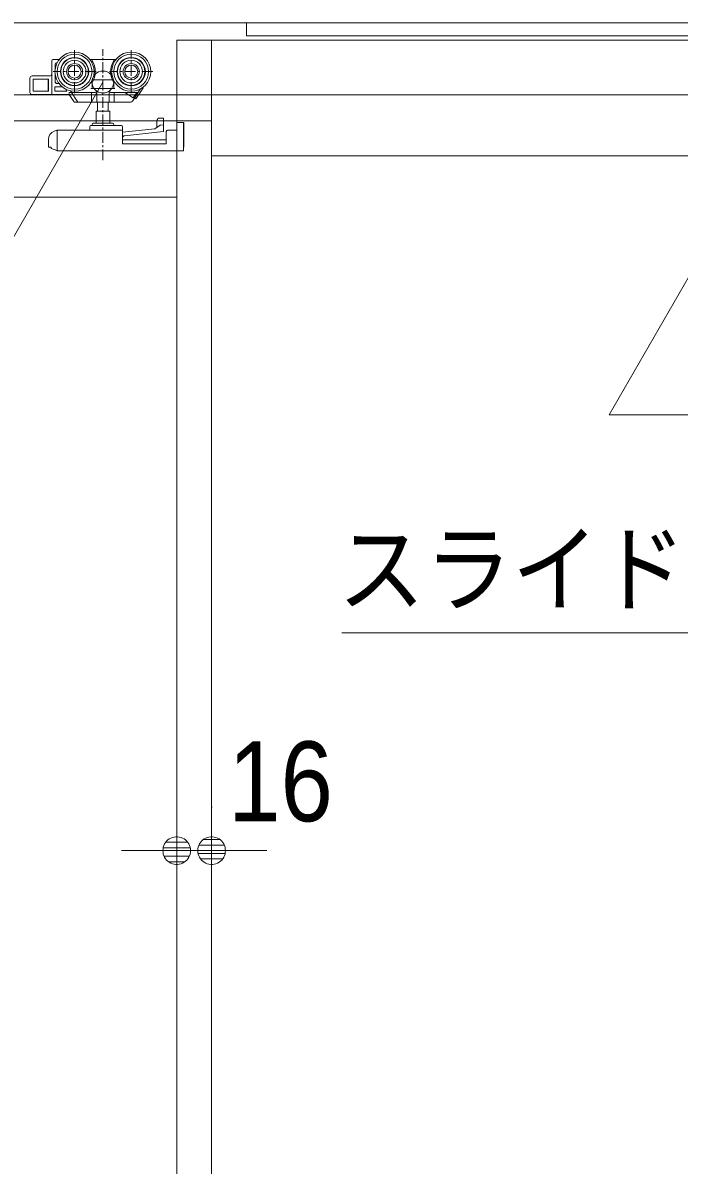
# Model space of a CAD drawing. Units: millimetres, scale not verified. Extents: x -6062 to 6062, y -3045 to 3045.
# Drawn here: x -3999 to -3698, y -174 to 350 of the extents above; entities that cross this region are included whole.
import ezdxf
from ezdxf.enums import TextEntityAlignment as Align

# ---------------------------------------------------------------- set-up
doc = ezdxf.new("R2010")
doc.units = ezdxf.units.MM
doc.header["$LTSCALE"] = 20
doc.linetypes.add('CHAIN1', pattern=[8, 5, -1, 1, -1])
for name, color, linetype, lineweight in [('0-0_2寸法-2', 7, 'Continuous', 9), ('0-1_0', 7, 'Continuous', 9), ('0-3_2寸法-3', 7, 'Continuous', 9), ('0-4_3一般', 7, 'Continuous', 9)]:
    doc.layers.add(name, color=color, linetype=linetype, lineweight=lineweight)
doc.styles.add('ＭＳ ゴシック', font='')
doc.styles.add('ＭＳ Ｐゴシック', font='')
doc.styles.get('ＭＳ ゴシック').set_extended_font_data('MS Gothic')
doc.styles.get('ＭＳ Ｐゴシック').set_extended_font_data('MS PGothic')

# ---------------------------------------------------------------- blocks, each defined once
blk = doc.blocks.new('_Dot')
at = {"layer": '0-1_0'}
for p, q in [((-10, 0), (-20, 0)), ((9.78, 2), (-9.78, 2)), ((7.99, 6), (-7.99, 6)), ((9.16, -3.98), (-9.16, -3.98)), ((6, -7.98), (-6, -7.98))]:
    blk.add_line(p, q, dxfattribs=at)
for points in [[(10, 0), (9.92, 1.25), (9.69, 2.49), (9.3, 3.68), (8.76, 4.82), (8.09, 5.88), (7.29, 6.85), (6.37, 7.71), (5.36, 8.44), (4.26, 9.05), (3.09, 9.51), (1.87, 9.82), (0.63, 9.98), (-0.63, 9.98), (-1.87, 9.82), (-3.09, 9.51), (-4.26, 9.05), (-5.36, 8.44), (-6.37, 7.71), (-7.29, 6.85), (-8.09, 5.88), (-8.76, 4.82), (-9.3, 3.68), (-9.69, 2.49), (-9.92, 1.25), (-10, 0), (0, 0)], [(-10, 0), (-9.92, -1.25), (-9.69, -2.49), (-9.3, -3.68), (-8.76, -4.82), (-8.09, -5.88), (-7.29, -6.85), (-6.37, -7.71), (-5.36, -8.44), (-4.26, -9.05), (-3.09, -9.51), (-1.87, -9.82), (-0.63, -9.98), (0.63, -9.98), (1.87, -9.82), (3.09, -9.51), (4.26, -9.05), (5.36, -8.44), (6.37, -7.71), (7.29, -6.85), (8.09, -5.88), (8.76, -4.82), (9.3, -3.68), (9.69, -2.49), (9.92, -1.25), (10, 0), (0, 0)]]:
    blk.add_lwpolyline(points, close=True, dxfattribs=at)
blk = doc.blocks.new('グループ-11')
at = {"layer": '0-4_3一般'}
blk.add_line((-60560, 7000), (7360, 7000), dxfattribs=at)
blk = doc.blocks.new('グループ-12')
at = {"layer": '0-4_3一般'}
for p, q in [((-42820, -40000), (-42820, 6840)), ((-42820, 6840), (-26760, 6840)), ((-42500, -40000), (-42500, 6840)), ((-43968, 6652), (-43968, 6352)), ((-43958, 6662), (-43900.5, 6662)), ((-43936, 6578.7), (-43936, 6622)), ((-43926, 6632), (-43919.2, 6632)), ((-43615.5, 6662), (-43598, 6662)), ((-43598, 6662), (-43398, 6662)), ((-43598, 6659.3), (-43598, 6662)), ((-43598, 6659.3), (-43598, 6654.4)), ((-43598, 6654.4), (-43598, 6634.4)), ((-43398, 6662), (-43398, 6659.3)), ((-43398, 6662), (-43380.5, 6662)), ((-43398, 6654.4), (-43398, 6659.3)), ((-43398, 6634.4), (-43398, 6654.4)), ((-43988, 6512), (-44148, 6512)), ((-43936, 6452), (-43936, 6525.2)), ((-44168, 6362), (-44168, 6492)), ((-44138, 6482), (-44138, 6372)), ((-43998, 6482), (-44138, 6482)), ((-44001.6, 6482), (-44001.6, 6372)), ((-43998, 6372), (-43998, 6482)), ((-43871.1, 6412), (-43938, 6412)), ((-43938, 6412), (-43938, 6372)), ((-43900.5, 6442), (-43926, 6442)), ((-43607.8, 6452.4), (-43608, 6452.5)), ((-43598, 6398), (-43598, 6449.5)), ((-43398, 6449.5), (-43398, 6398)), ((-43388, 6398), (-43398, 6398)), ((-43388.2, 6452.4), (-43388, 6452.5)), ((-43129, 6403.9), (-43132.5, 6406.1)), ((-44148, 6342), (-43968, 6342)), ((-44138, 6372), (-43998, 6372)), ((-43938, 6372), (-43828.4, 6372)), ((-43828.4, 6372), (-43841.8, 6392.7)), ((-43797, 6342), (-43818.9, 6342)), ((-43808.9, 6362), (-43808.9, 6352)), ((-43786.1, 6362), (-43808.9, 6362)), ((-43766.4, 6276.5), (-43808.9, 6342)), ((-43792.6, 6372), (-43795.1, 6375.8)), ((-43792.6, 6372), (-43786.1, 6362)), ((-43734.2, 6282), (-43786.1, 6362)), ((-43570, 6362), (-43780.7, 6362)), ((-43601.9, 6282), (-43601.9, 6362)), ((-43554.3, 6371.5), (-43554.2, 6372)), ((-43554.2, 6372), (-43554.2, 6282)), ((-43441.8, 6282), (-43441.8, 6372)), ((-43426.5, 6362), (-43426, 6362)), ((-43179.6, 6362), (-43426, 6362)), ((-43394.1, 6282), (-43394.1, 6362)), ((-43219.2, 6310.9), (-43297.8, 6362)), ((-43219.2, 6310.9), (-43186, 6362)), ((-43218.8, 6311.1), (-43219.2, 6310.9)), ((-43207, 6311.4), (-43194.4, 6303.3)), ((-43154.2, 6392.7), (-43171.2, 6366.5)), ((-43727.7, 6272), (-43758, 6272)), ((-43734.2, 6282), (-43727.7, 6272)), ((-43727.7, 6272), (-43722.2, 6272)), ((-43596, 6272), (-43722.2, 6272)), ((-43596.3, 6272), (-43596, 6272)), ((-43561, 6190), (-43561, 6080)), ((-43435, 6190), (-43561, 6190)), ((-43551.9, 6272.1), (-43551.7, 6272)), ((-43547.5, 6272), (-43547.5, 6190)), ((-43448.5, 6190), (-43448.5, 6272)), ((-43444.1, 6272.1), (-43444.3, 6272)), ((-43400, 6272), (-43444.3, 6272)), ((-43435, 6080), (-43435, 6190)), ((-43243.4, 6272), (-43400, 6272)), ((-43399.7, 6272), (-43400, 6272)), ((-43002, 6040.2), (-43002, 6092)), ((-42994.6, 6118.6), (-42994.3, 6119.2)), ((-42982.4, 6124.7), (-42982, 6124.7)), ((-42942.4, 6124.7), (-42982, 6124.7)), ((-42942, 6124.4), (-42942, 6122.8)), ((-42942, 6124.4), (-42942, 6124.4)), ((-42942, 6122.8), (-42942, 6116)), ((-42942, 6116), (-42942, 6062.3)), ((-42820, 6100), (-42820, -39740)), ((-42818, 6086), (-42758, 6086)), ((-42758, 6086), (-42758, 5826)), ((-42758, 6084), (-42756, 6084)), ((-42756, 6084), (-42756, 6074)), ((-43946.1, 6005.4), (-43937.4, 6008.7)), ((-43927.5, 6012.4), (-43937.4, 6008.7)), ((-43927.5, 6012.4), (-43919.7, 6015.3)), ((-43918, 6006.3), (-43918, 6006)), ((-43918, 5826), (-43918, 6006)), ((-43916.2, 6016), (-43328, 6016)), ((-43618, 6026), (-43618, 6046)), ((-43608, 6056), (-43551.3, 6056)), ((-43586, 6080), (-43410, 6080)), ((-43444.7, 6056), (-43551.3, 6056)), ((-43444.7, 6056), (-43328, 6056)), ((-43318, 6046), (-43318, 6026)), ((-43318, 5996), (-43022, 6027.6)), ((-43318, 6006), (-43318, 6026)), ((-43318, 6006), (-43318, 5888)), ((-42942, 6002), (-43300.1, 5963.7)), ((-43022, 6027.6), (-42972, 6059.1)), ((-42972, 6059.1), (-42942, 6062.3)), ((-42942, 6062.3), (-42942, 6002)), ((-42918, 5996), (-42918, 5888)), ((-42756, 5860), (-42756, 6074)), ((-43998, 5860), (-43998, 5930.5)), ((-42918, 5926), (-43318, 5926)), ((-42918, 5888), (-43318, 5888)), ((-43972.6, 5860), (-43998, 5860)), ((-43972.6, 5846.5), (-43972.6, 5860)), ((-43937.4, 5833.3), (-43972.6, 5846.5)), ((-43937.4, 5833.3), (-43918, 5826)), ((-43918, 5826), (-42758, 5826)), ((-42500, 5780), (-27080, 5780)), ((-58240, 5400), (-42820, 5400))]:
    blk.add_line(p, q, dxfattribs=at)
at = {"layer": '0-4_3一般', "linetype": 'CHAIN1'}
for p, q in [((-43758, 6354), (-43758, 6750)), ((-43498, 5738.4), (-43498, 6758.4)), ((-43238, 6354), (-43238, 6750)), ((-43560, 6552), (-43956, 6552)), ((-43040, 6552), (-43436, 6552))]:
    blk.add_line(p, q, dxfattribs=at)
at = {"layer": '0-4_3一般'}
for points in [[(-58550, 6340), (-58550, 7000), (-26760, 7000), (-26760, 6340)], [(-42180, 7000), (-27420, 7000), (-27420, 6880), (-42180, 6880)]]:
    blk.add_lwpolyline(points, close=True, dxfattribs=at)
for points in [[(-43398, 6398), (-43598, 6398), (-43608, 6398)], [(-43598, 6449.5), (-43598.3, 6449.6), (-43598.5, 6449.7), (-43598.8, 6449.7), (-43599, 6449.8), (-43599.3, 6449.9), (-43599.5, 6449.9), (-43599.8, 6450), (-43600, 6450.1), (-43600.3, 6450.2), (-43600.5, 6450.2), (-43600.8, 6450.3), (-43601, 6450.4), (-43601.3, 6450.5), (-43601.5, 6450.5), (-43601.8, 6450.6), (-43602, 6450.7), (-43602.3, 6450.8), (-43602.5, 6450.8), (-43602.8, 6450.9), (-43603, 6451), (-43603.3, 6451.1), (-43603.5, 6451.1), (-43603.8, 6451.2), (-43604, 6451.3), (-43604.3, 6451.4), (-43604.5, 6451.4), (-43604.8, 6451.5), (-43605, 6451.6), (-43605.3, 6451.7), (-43605.5, 6451.7), (-43605.8, 6451.8), (-43606, 6451.9), (-43606.3, 6452), (-43606.5, 6452), (-43606.8, 6452.1), (-43607, 6452.2), (-43607.3, 6452.3), (-43607.5, 6452.3), (-43607.8, 6452.4)], [(-43398, 6449.5), (-43397.7, 6449.6), (-43397.5, 6449.7), (-43397.2, 6449.7), (-43397, 6449.8), (-43396.7, 6449.9), (-43396.5, 6449.9), (-43396.2, 6450), (-43396, 6450.1), (-43395.7, 6450.2), (-43395.5, 6450.2), (-43395.2, 6450.3), (-43395, 6450.4), (-43394.7, 6450.5), (-43394.5, 6450.5), (-43394.2, 6450.6), (-43394, 6450.7), (-43393.7, 6450.8), (-43393.5, 6450.8), (-43393.2, 6450.9), (-43393, 6451), (-43392.7, 6451.1), (-43392.5, 6451.1), (-43392.2, 6451.2), (-43392, 6451.3), (-43391.7, 6451.4), (-43391.5, 6451.4), (-43391.2, 6451.5), (-43391, 6451.6), (-43390.7, 6451.7), (-43390.5, 6451.7), (-43390.2, 6451.8), (-43390, 6451.9), (-43389.7, 6452), (-43389.5, 6452), (-43389.2, 6452.1), (-43389, 6452.2), (-43388.7, 6452.3), (-43388.5, 6452.3), (-43388.2, 6452.4)], [(-43129, 6403.9), (-43144.5, 6380.1), (-43194.4, 6303.3)], [(-43818.9, 6342), (-43968, 6342), (-43968, 6352)], [(-43570, 6362), (-43569.5, 6362), (-43569, 6362), (-43568.5, 6362.1), (-43568, 6362.1), (-43567.5, 6362.2), (-43567, 6362.3), (-43566.4, 6362.4), (-43565.9, 6362.5), (-43565.4, 6362.6), (-43564.9, 6362.7), (-43564.4, 6362.8), (-43563.9, 6363), (-43563.4, 6363.1), (-43562.9, 6363.3), (-43562.4, 6363.5), (-43561.9, 6363.7), (-43561.3, 6363.9), (-43560.8, 6364.1), (-43560.3, 6364.3), (-43559.8, 6364.5), (-43559.3, 6364.8), (-43558.8, 6365), (-43558.4, 6365.3), (-43557.9, 6365.6), (-43557.5, 6365.9), (-43557.1, 6366.2), (-43556.8, 6366.5), (-43556.4, 6366.9), (-43556.1, 6367.2), (-43555.8, 6367.6), (-43555.6, 6368), (-43555.3, 6368.4), (-43555.1, 6368.8), (-43554.9, 6369.2), (-43554.8, 6369.6), (-43554.6, 6370.1), (-43554.5, 6370.5), (-43554.4, 6371), (-43554.3, 6371.5)], [(-43441.8, 6372), (-43441.7, 6371.5), (-43441.6, 6371), (-43441.5, 6370.5), (-43441.4, 6370.1), (-43441.2, 6369.6), (-43441.1, 6369.2), (-43440.9, 6368.8), (-43440.7, 6368.4), (-43440.4, 6368), (-43440.2, 6367.6), (-43439.9, 6367.2), (-43439.6, 6366.9), (-43439.2, 6366.5), (-43438.9, 6366.2), (-43438.5, 6365.9), (-43438.1, 6365.6), (-43437.6, 6365.3), (-43437.2, 6365), (-43436.7, 6364.8), (-43436.2, 6364.5), (-43435.7, 6364.3), (-43435.2, 6364.1), (-43434.7, 6363.9), (-43434.1, 6363.7), (-43433.6, 6363.5), (-43433.1, 6363.3), (-43432.6, 6363.1), (-43432.1, 6363), (-43431.6, 6362.8), (-43431.1, 6362.7), (-43430.6, 6362.6), (-43430.1, 6362.5), (-43429.6, 6362.4), (-43429, 6362.3), (-43428.5, 6362.2), (-43428, 6362.1), (-43427.5, 6362.1), (-43427, 6362), (-43426.5, 6362)], [(-43171.2, 6366.5), (-43208.3, 6309.4), (-43226.7, 6281.1)], [(-43208.3, 6309.4), (-43208.1, 6309.7), (-43208, 6310), (-43207.9, 6310.2), (-43207.8, 6310.5), (-43207.8, 6310.7), (-43207.8, 6311), (-43207.8, 6311.2), (-43207.8, 6311.4), (-43207.9, 6311.5), (-43208, 6311.7), (-43208.2, 6311.8), (-43208.4, 6312), (-43208.6, 6312.1), (-43208.9, 6312.2), (-43209.2, 6312.2), (-43209.5, 6312.3), (-43209.8, 6312.3), (-43210.2, 6312.4), (-43210.6, 6312.4), (-43211.1, 6312.4), (-43211.5, 6312.3), (-43212, 6312.3), (-43212.5, 6312.3), (-43212.9, 6312.2), (-43213.3, 6312.2), (-43213.8, 6312.1), (-43214.2, 6312.1), (-43214.6, 6312), (-43215, 6312), (-43215.4, 6311.9), (-43215.8, 6311.8), (-43216.2, 6311.8), (-43216.6, 6311.7), (-43217, 6311.6), (-43217.4, 6311.5), (-43217.8, 6311.4), (-43218.1, 6311.3), (-43218.5, 6311.2), (-43218.8, 6311.1)], [(-43601.9, 6282), (-43601.9, 6281.7), (-43601.9, 6281.3), (-43601.8, 6281), (-43601.8, 6280.7), (-43601.7, 6280.4), (-43601.7, 6280.1), (-43601.6, 6279.8), (-43601.6, 6279.4), (-43601.5, 6279.1), (-43601.4, 6278.8), (-43601.4, 6278.5), (-43601.3, 6278.2), (-43601.2, 6277.9), (-43601.1, 6277.6), (-43601, 6277.3), (-43600.9, 6276.9), (-43600.8, 6276.6), (-43600.7, 6276.3), (-43600.6, 6276), (-43600.4, 6275.7), (-43600.3, 6275.4), (-43600.2, 6275.1), (-43600, 6274.8), (-43599.8, 6274.6), (-43599.7, 6274.3), (-43599.5, 6274.1), (-43599.3, 6273.8), (-43599.1, 6273.6), (-43598.9, 6273.4), (-43598.7, 6273.2), (-43598.5, 6273), (-43598.2, 6272.9), (-43598, 6272.7), (-43597.7, 6272.6), (-43597.5, 6272.4), (-43597.2, 6272.3), (-43596.9, 6272.2), (-43596.6, 6272.1), (-43596.3, 6272)], [(-43444.3, 6272), (-43551.7, 6272), (-43596, 6272)], [(-43554.2, 6282), (-43554.2, 6281.7), (-43554.2, 6281.4), (-43554.2, 6281.2), (-43554.2, 6280.9), (-43554.2, 6280.6), (-43554.2, 6280.3), (-43554.2, 6280.1), (-43554.2, 6279.8), (-43554.2, 6279.5), (-43554.2, 6279.2), (-43554.2, 6278.9), (-43554.2, 6278.7), (-43554.2, 6278.4), (-43554.2, 6278.1), (-43554.1, 6277.8), (-43554.1, 6277.5), (-43554.1, 6277.2), (-43554.1, 6276.9), (-43554.1, 6276.7), (-43554.1, 6276.4), (-43554.1, 6276.1), (-43554.1, 6275.8), (-43554, 6275.5), (-43554, 6275.3), (-43553.9, 6275), (-43553.9, 6274.7), (-43553.8, 6274.5), (-43553.7, 6274.3), (-43553.6, 6274), (-43553.5, 6273.8), (-43553.3, 6273.6), (-43553.2, 6273.4), (-43553, 6273.2), (-43552.9, 6273), (-43552.7, 6272.8), (-43552.5, 6272.6), (-43552.3, 6272.4), (-43552.1, 6272.3), (-43551.9, 6272.1)], [(-43441.8, 6282), (-43441.8, 6281.7), (-43441.8, 6281.4), (-43441.8, 6281.2), (-43441.8, 6280.9), (-43441.8, 6280.6), (-43441.8, 6280.3), (-43441.8, 6280.1), (-43441.8, 6279.8), (-43441.8, 6279.5), (-43441.8, 6279.2), (-43441.8, 6278.9), (-43441.8, 6278.7), (-43441.8, 6278.4), (-43441.8, 6278.1), (-43441.9, 6277.8), (-43441.9, 6277.5), (-43441.9, 6277.2), (-43441.9, 6276.9), (-43441.9, 6276.7), (-43441.9, 6276.4), (-43441.9, 6276.1), (-43441.9, 6275.8), (-43442, 6275.5), (-43442, 6275.3), (-43442.1, 6275), (-43442.1, 6274.7), (-43442.2, 6274.5), (-43442.3, 6274.3), (-43442.4, 6274), (-43442.5, 6273.8), (-43442.7, 6273.6), (-43442.8, 6273.4), (-43443, 6273.2), (-43443.1, 6273), (-43443.3, 6272.8), (-43443.5, 6272.6), (-43443.7, 6272.4), (-43443.9, 6272.3), (-43444.1, 6272.1)], [(-43394.1, 6282), (-43394.1, 6281.7), (-43394.1, 6281.3), (-43394.2, 6281), (-43394.2, 6280.7), (-43394.3, 6280.4), (-43394.3, 6280.1), (-43394.4, 6279.8), (-43394.4, 6279.4), (-43394.5, 6279.1), (-43394.6, 6278.8), (-43394.6, 6278.5), (-43394.7, 6278.2), (-43394.8, 6277.9), (-43394.9, 6277.6), (-43395, 6277.3), (-43395.1, 6276.9), (-43395.2, 6276.6), (-43395.3, 6276.3), (-43395.4, 6276), (-43395.6, 6275.7), (-43395.7, 6275.4), (-43395.8, 6275.1), (-43396, 6274.8), (-43396.2, 6274.6), (-43396.3, 6274.3), (-43396.5, 6274.1), (-43396.7, 6273.8), (-43396.9, 6273.6), (-43397.1, 6273.4), (-43397.3, 6273.2), (-43397.5, 6273), (-43397.8, 6272.9), (-43398, 6272.7), (-43398.3, 6272.6), (-43398.5, 6272.4), (-43398.8, 6272.3), (-43399.1, 6272.2), (-43399.4, 6272.1), (-43399.7, 6272)], [(-58560, 6100), (-42500, 6100), (-42500, -39740)], [(-43001.9, 6092.1), (-43001.9, 6092.8), (-43001.8, 6093.5), (-43001.8, 6094.2), (-43001.8, 6094.9), (-43001.7, 6095.6), (-43001.7, 6096.3), (-43001.6, 6097), (-43001.6, 6097.8), (-43001.5, 6098.5), (-43001.4, 6099.2), (-43001.3, 6099.9), (-43001.2, 6100.6), (-43001, 6101.3), (-43000.9, 6102), (-43000.7, 6102.7), (-43000.6, 6103.4), (-43000.4, 6104), (-43000.2, 6104.7), (-43000.1, 6105.4), (-42999.9, 6106.1), (-42999.7, 6106.8), (-42999.4, 6107.5), (-42999.2, 6108.2), (-42999, 6108.9), (-42998.7, 6109.5), (-42998.5, 6110.2), (-42998.3, 6110.9), (-42998, 6111.5), (-42997.7, 6112.2), (-42997.4, 6112.8), (-42997.2, 6113.5), (-42996.9, 6114.1), (-42996.6, 6114.8), (-42996.3, 6115.4), (-42995.9, 6116.1), (-42995.6, 6116.7), (-42995.3, 6117.3), (-42995, 6118), (-42994.6, 6118.6)], [(-42994.2, 6119.2), (-42994.1, 6119.5), (-42993.9, 6119.8), (-42993.7, 6120.1), (-42993.5, 6120.4), (-42993.3, 6120.6), (-42993.1, 6120.9), (-42992.9, 6121.1), (-42992.7, 6121.4), (-42992.4, 6121.6), (-42992.2, 6121.8), (-42991.9, 6122), (-42991.7, 6122.2), (-42991.4, 6122.4), (-42991.1, 6122.6), (-42990.8, 6122.8), (-42990.5, 6122.9), (-42990.1, 6123.1), (-42989.8, 6123.2), (-42989.5, 6123.3), (-42989.1, 6123.4), (-42988.7, 6123.5), (-42988.4, 6123.6), (-42988, 6123.7), (-42987.7, 6123.8), (-42987.3, 6123.9), (-42987, 6124), (-42986.6, 6124.1), (-42986.2, 6124.2), (-42985.9, 6124.2), (-42985.5, 6124.3), (-42985.2, 6124.3), (-42984.8, 6124.4), (-42984.5, 6124.5), (-42984.1, 6124.5), (-42983.8, 6124.5), (-42983.4, 6124.6), (-42983.1, 6124.6), (-42982.7, 6124.6), (-42982.4, 6124.7)], [(-42942.4, 6124.7), (-42942.3, 6124.7), (-42942.3, 6124.7), (-42942.3, 6124.7), (-42942.3, 6124.7), (-42942.3, 6124.7), (-42942.3, 6124.7), (-42942.3, 6124.7), (-42942.3, 6124.7), (-42942.2, 6124.7), (-42942.2, 6124.7), (-42942.2, 6124.7), (-42942.2, 6124.6), (-42942.2, 6124.6), (-42942.2, 6124.6), (-42942.2, 6124.6), (-42942.2, 6124.6), (-42942.2, 6124.6), (-42942.1, 6124.6), (-42942.1, 6124.6), (-42942.1, 6124.6), (-42942.1, 6124.6), (-42942.1, 6124.6), (-42942.1, 6124.6), (-42942.1, 6124.6), (-42942.1, 6124.6), (-42942.1, 6124.5), (-42942.1, 6124.5), (-42942.1, 6124.5), (-42942, 6124.5), (-42942, 6124.5), (-42942, 6124.5), (-42942, 6124.5), (-42942, 6124.5), (-42942, 6124.5), (-42942, 6124.4), (-42942, 6124.4), (-42942, 6124.4), (-42942, 6124.4), (-42942, 6124.4)], [(-42818, 6086), (-42818, 6016), (-42898, 6016)], [(-43927.5, 6012.4), (-43927.2, 6012.3), (-43926.9, 6012.2), (-43926.6, 6012.1), (-43926.3, 6012), (-43926, 6012), (-43925.7, 6011.8), (-43925.4, 6011.7), (-43925.1, 6011.6), (-43924.8, 6011.5), (-43924.5, 6011.4), (-43924.2, 6011.3), (-43923.9, 6011.2), (-43923.6, 6011.1), (-43923.3, 6011), (-43923, 6010.9), (-43922.7, 6010.7), (-43922.4, 6010.6), (-43922.1, 6010.5), (-43921.8, 6010.4), (-43921.5, 6010.2), (-43921.2, 6010.1), (-43920.9, 6010), (-43920.6, 6009.8), (-43920.4, 6009.7), (-43920.1, 6009.5), (-43919.9, 6009.3), (-43919.6, 6009.2), (-43919.4, 6009), (-43919.2, 6008.8), (-43919.1, 6008.5), (-43918.9, 6008.3), (-43918.7, 6008.1), (-43918.6, 6007.9), (-43918.5, 6007.6), (-43918.4, 6007.4), (-43918.3, 6007.1), (-43918.2, 6006.8), (-43918.1, 6006.6), (-43918, 6006.3)], [(-42758, 5848.8), (-42756.6, 5853.7), (-42756, 5860)]]:
    blk.add_lwpolyline(points, dxfattribs=at)
for centre, radius in [((-43758, 6552), 180), ((-43238, 6552), 180), ((-43758, 6552), 160), ((-43758, 6552), 130), ((-43758, 6552), 126), ((-43758, 6552), 104), ((-43758, 6552), 74), ((-43758, 6552), 60), ((-43238, 6552), 160), ((-43238, 6552), 130), ((-43238, 6552), 126), ((-43238, 6552), 104), ((-43238, 6552), 74), ((-43238, 6552), 60)]:
    blk.add_circle(centre, radius, dxfattribs=at)
for centre, radius, start, end in [((-43958, 6652), 10, 90, 180), ((-43926, 6622), 10, 90, 180), ((-43758, 6552), 190, 327.3631, 32.6369), ((-43238, 6552), 190, 147.3631, 212.6369), ((-44148, 6492), 20, 90, 180), ((-43988, 6532), 20, 270, 0), ((-43916, 6462), 20, 180, 270), ((-43926, 6452), 10, 180, 270), ((-44148, 6362), 20, 180, 270), ((-43818.9, 6352), 10, 270, 0), ((-43780.7, 6372), 10, 213, 270), ((-43179.6, 6372), 10, 270, 327), ((-43758, 6282), 10, 213, 270), ((-43722.2, 6282), 10, 213, 270), ((-43243.4, 6292), 20, 270, 327), ((-43918, 5930.5), 80, 110.55605, 180), ((-43916.2, 6006), 10, 90, 110.55605), ((-43628, 6026), 10, 270, 0), ((-43608, 6046), 10, 90, 180), ((-43586, 6068), 12, 90, 180), ((-43586, 6068), 12, 180, 270), ((-43410, 6068), 12, 0, 90), ((-43410, 6068), 12, 270, 0), ((-43328, 6046), 10, 0, 90), ((-43328, 6006), 10, 0, 90), ((-42898, 5996), 20, 90, 180), ((-43298, 5943.8), 20, 96.10164, 180)]:
    blk.add_arc(centre, radius, start, end, dxfattribs=at)
blk.add_blockref('グループ-11', (0, 0), dxfattribs=at)

msp = doc.modelspace()

# ---------------------------------------------------------------- linework, layer by layer
at = {"layer": '0-0_2寸法-2'}
for p, q in [((-3928.5, -11), (-3928.5, -10)), ((-3912.5, -10), (-3912.3, -10)), ((-3941.21, -30), (-3953.92, -30)), ((-3912.5, -30), (-3928.5, -30)), ((-3899.79, -30), (-3887.08, -30))]:
    msp.add_line(p, q, dxfattribs=at)
at = {"layer": '0-3_2寸法-3'}
for p, q in [((-3962.23, 327.83), (-3962.57, 327.83)), ((-3962.23, 327.83), (-3962.57, 327.83)), ((-3957.51, 323.83), (-3967.29, 323.83)), ((-3958.4, 319.83), (-3966.4, 319.83))]:
    msp.add_line(p, q, dxfattribs=at)
for points in [[(-3179.85, 338.1), (-3334.64, 70), (-3852.64, 70)], [(-3300.61, 170), (-3729.98, 170), (-3633.5, 337.1)], [(-4276.56, 170), (-4050.64, 170), (-3962.4, 322.84)]]:
    msp.add_lwpolyline(points, dxfattribs=at)
msp.add_circle((-3962.4, 322.84), 5.01, dxfattribs=at)
msp.add_circle((-3962.4, 322.84), 5.01, dxfattribs=at)

# ---------------------------------------------------------------- block references
at = {"layer": '0-0_2寸法-2', "xscale": 0.6356201, "yscale": 0.6356201}
msp.add_blockref('_Dot', (-3928.5, -30), dxfattribs=at)
at = {"layer": '0-0_2寸法-2', "xscale": 0.6356201, "yscale": 0.6356201, "rotation": 180}
msp.add_blockref('_Dot', (-3912.5, -30), dxfattribs=at)
at = {"layer": '0-4_3一般', "xscale": 0.05, "yscale": 0.05}
msp.add_blockref('グループ-12', (-1787.5, 0), dxfattribs=at)

# ---------------------------------------------------------------- texts
at = {"layer": '0-0_2寸法-2', "style": 'ＭＳ Ｐゴシック', "width": 0.9}
msp.add_text('16', height=36.66, dxfattribs=at).set_placement((-3904.82, -27.52), align=Align.BOTTOM_LEFT)
at = {"layer": '0-3_2寸法-3', "style": 'ＭＳ ゴシック', "width": 0.9}
msp.add_text('スライド式ストッパー金具', height=32.55, dxfattribs=at).set_placement((-3854.57, 73.34), align=Align.BOTTOM_LEFT)

doc.saveas('drawing.dxf')
